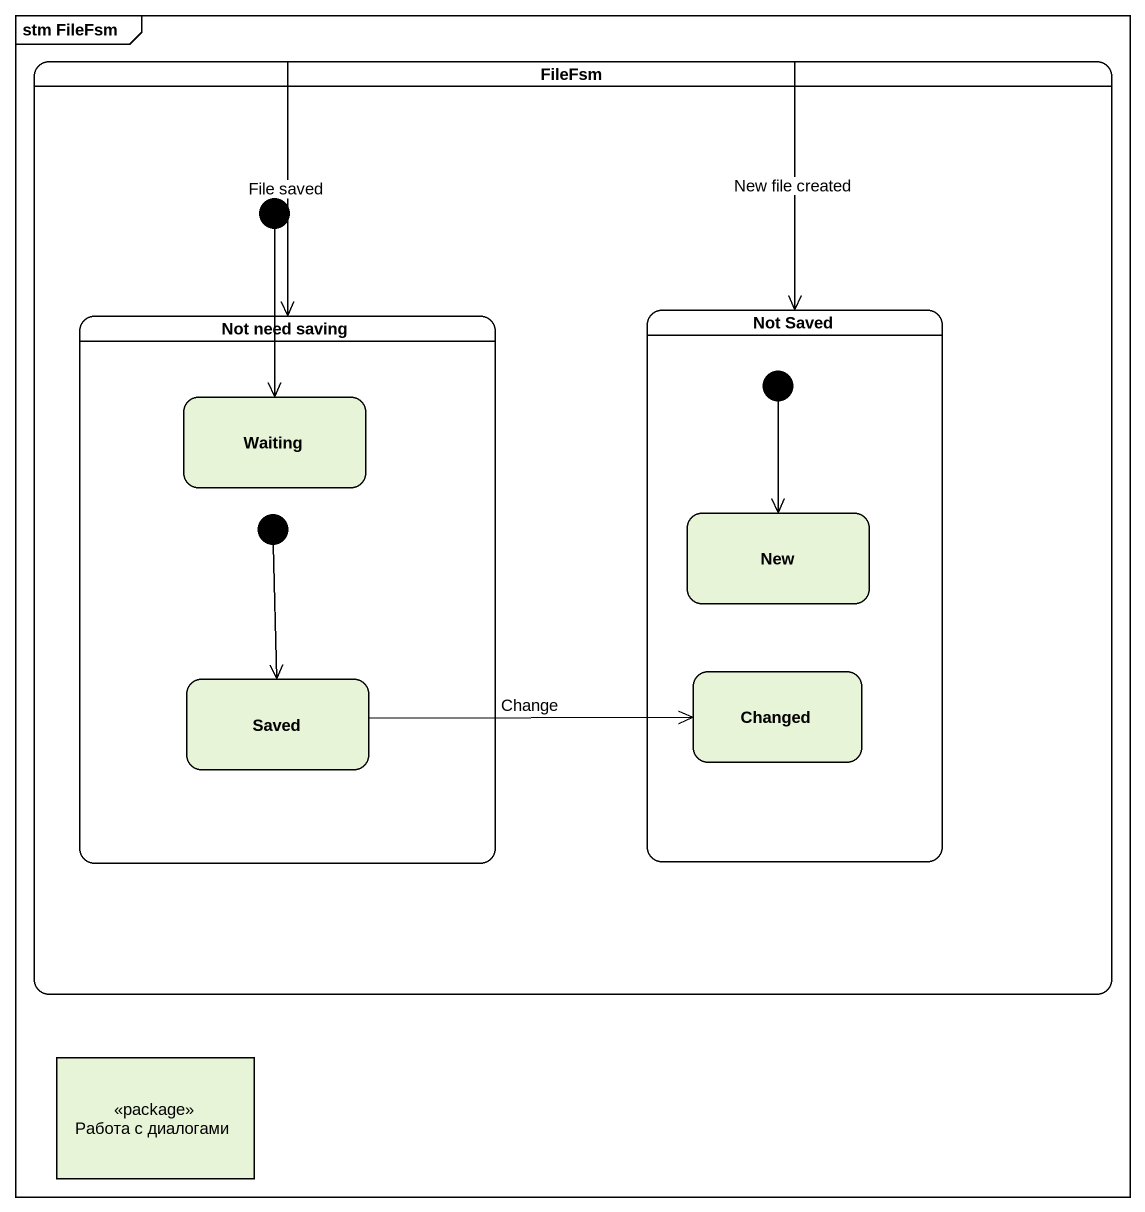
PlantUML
@startuml
mainframe stm FileFsm
hide empty description
state FileFsm {
  state initial1 <<start>>
  state "Not need saving" as Not_need_saving {
    state Waiting
    state Saved
    [*] --> Saved
  }
  state "Not Saved" as Not_Saved {
    state New
    state Changed
    [*] --> New
  }
}
state "Работа с диалогами" as Работа_с_диалогами <<package>>
FileFsm -left-> Not_need_saving : File saved
FileFsm -right-> Not_Saved : New file created
initial1 --> Waiting
Saved -right-> Changed : Change
@enduml
